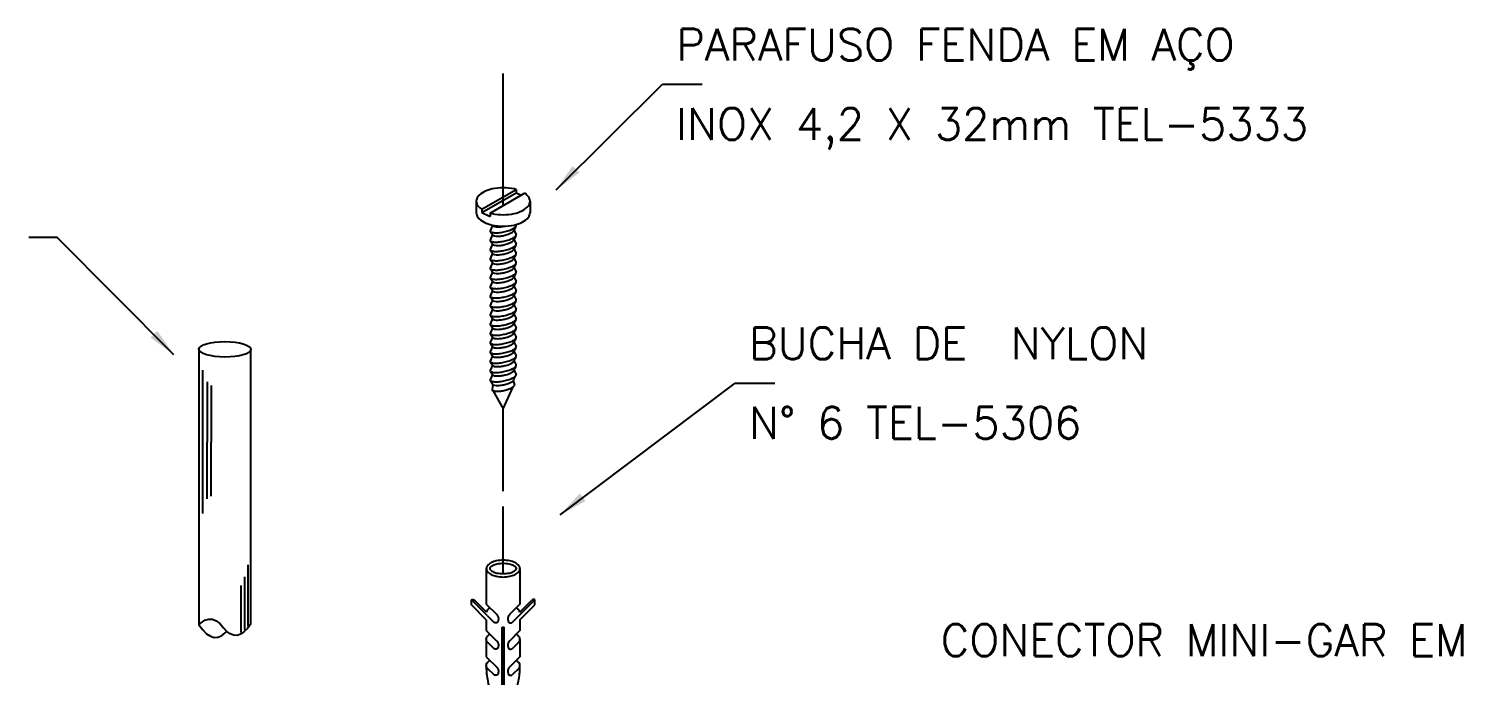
# Model space of a CAD drawing. Header units: millimetres. Extents: x -6439 to -6423.4, y -4426.4 to -4410.4.
# Drawn here: x -6432.43 to -6423.4, y -4414.49 to -4410.42 of the extents above; entities that cross this region are included whole.
import ezdxf

# ---------------------------------------------------------------- set-up
doc = ezdxf.new("R2010")
doc.units = ezdxf.units.MM
doc.header["$LTSCALE"] = 10
doc.linetypes.add('DASHDOT', pattern=[1, 0.5, -0.25, 0, -0.25])
doc.layers.add('Termotécnica', color=7, linetype='Continuous')
doc.styles.add('r80', font='romans.shx')

msp = doc.modelspace()

# ---------------------------------------------------------------- linework, layer by layer
at = {"layer": 'Termotécnica', "color": 1, "linetype": 'DASHDOT'}
for p, q in [((-6429.4412, -4411.5318), (-6429.4412, -4410.7013)), ((-6429.4412, -4413.3285), (-6429.4412, -4412.8111)), ((-6429.4412, -4413.8488), (-6429.4412, -4413.4251))]:
    msp.add_line(p, q, dxfattribs=at)
at = {"layer": 'Termotécnica', "color": 2}
for p, q in [((-6429.1079, -4411.4324), (-6428.4389, -4410.7677)), ((-6428.4389, -4410.7677), (-6428.1889, -4410.7677)), ((-6429.5756, -4411.5551), (-6429.3587, -4411.4299)), ((-6429.5756, -4411.576), (-6429.3587, -4411.4508)), ((-6429.5225, -4411.5787), (-6429.3056, -4411.4535)), ((-6429.3587, -4411.4299), (-6429.3587, -4411.4508)), ((-6429.3587, -4411.4508), (-6429.3261, -4411.4653)), ((-6429.6099, -4411.5043), (-6429.6099, -4411.5765)), ((-6429.5756, -4411.5551), (-6429.5756, -4411.576)), ((-6429.5756, -4411.576), (-6429.5225, -4411.5996)), ((-6429.5225, -4411.5787), (-6429.5225, -4411.5996)), ((-6429.2713, -4411.5043), (-6429.2713, -4411.5765)), ((-6429.5083, -4411.6561), (-6429.5233, -4411.6909)), ((-6429.3617, -4411.6644), (-6429.3736, -4411.6861)), ((-6432.2467, -4411.732), (-6432.4269, -4411.732)), ((-6431.5125, -4412.4705), (-6432.2467, -4411.732)), ((-6429.5083, -4411.7147), (-6429.5233, -4411.7495)), ((-6429.5083, -4411.7734), (-6429.5233, -4411.8081)), ((-6429.5195, -4411.6963), (-6429.5083, -4411.7147)), ((-6429.5195, -4411.7549), (-6429.5083, -4411.7734)), ((-6429.3736, -4411.6861), (-6429.3587, -4411.7146)), ((-6429.3617, -4411.7231), (-6429.3736, -4411.7448)), ((-6429.3736, -4411.7448), (-6429.3587, -4411.7732)), ((-6429.5083, -4411.832), (-6429.5233, -4411.8668)), ((-6429.5195, -4411.8136), (-6429.5083, -4411.832)), ((-6429.3617, -4411.7817), (-6429.3736, -4411.8034)), ((-6429.3736, -4411.8034), (-6429.3587, -4411.8318)), ((-6429.3617, -4411.8404), (-6429.3736, -4411.862)), ((-6429.3736, -4411.862), (-6429.3587, -4411.8905)), ((-6429.5083, -4411.8906), (-6429.5233, -4411.9254)), ((-6429.5083, -4411.9493), (-6429.5233, -4411.984)), ((-6429.5195, -4411.8722), (-6429.5083, -4411.8906)), ((-6429.5195, -4411.9309), (-6429.5083, -4411.9493)), ((-6429.3617, -4411.899), (-6429.3736, -4411.9207)), ((-6429.3736, -4411.9207), (-6429.3587, -4411.9491)), ((-6429.5083, -4412.0079), (-6429.5233, -4412.0427)), ((-6429.5195, -4411.9895), (-6429.5083, -4412.0079)), ((-6429.3617, -4411.9576), (-6429.3736, -4411.9793)), ((-6429.3736, -4411.9793), (-6429.3587, -4412.0077)), ((-6429.3617, -4412.0163), (-6429.3736, -4412.0379)), ((-6429.3736, -4412.0379), (-6429.3587, -4412.0664)), ((-6429.5083, -4412.0666), (-6429.5233, -4412.1013)), ((-6429.5083, -4412.1252), (-6429.5233, -4412.16)), ((-6429.5195, -4412.0481), (-6429.5083, -4412.0666)), ((-6429.5195, -4412.1068), (-6429.5083, -4412.1252)), ((-6429.3617, -4412.0749), (-6429.3736, -4412.0966)), ((-6429.3736, -4412.0966), (-6429.3587, -4412.125)), ((-6429.3617, -4412.1335), (-6429.3736, -4412.1552)), ((-6429.5083, -4412.1838), (-6429.5233, -4412.2186)), ((-6429.5195, -4412.1654), (-6429.5083, -4412.1838)), ((-6429.5195, -4412.224), (-6429.5083, -4412.2425)), ((-6429.3736, -4412.1552), (-6429.3587, -4412.1837)), ((-6429.3617, -4412.1922), (-6429.3736, -4412.2139)), ((-6429.3736, -4412.2139), (-6429.3587, -4412.2423)), ((-6429.5083, -4412.2425), (-6429.5233, -4412.2772)), ((-6429.5083, -4412.3011), (-6429.5233, -4412.3359)), ((-6429.5195, -4412.2827), (-6429.5083, -4412.3011)), ((-6429.3617, -4412.2508), (-6429.3736, -4412.2725)), ((-6429.3736, -4412.2725), (-6429.3587, -4412.3009)), ((-6429.3617, -4412.3095), (-6429.3736, -4412.3311)), ((-6429.5083, -4412.3597), (-6429.5233, -4412.3945)), ((-6429.5195, -4412.3413), (-6429.5083, -4412.3597)), ((-6429.5195, -4412.4), (-6429.5083, -4412.4184)), ((-6429.3736, -4412.3311), (-6429.3587, -4412.3596)), ((-6429.3617, -4412.3681), (-6429.3736, -4412.3898)), ((-6429.3736, -4412.3898), (-6429.3587, -4412.4182)), ((-6431.3559, -4412.4354), (-6431.3553, -4414.1711)), ((-6431.3553, -4412.4357), (-6431.3553, -4412.434)), ((-6431.0284, -4414.1639), (-6431.0284, -4412.4375)), ((-6429.5083, -4412.4184), (-6429.5233, -4412.4531)), ((-6429.5083, -4412.477), (-6429.5233, -4412.5118)), ((-6429.5195, -4412.4586), (-6429.5083, -4412.477)), ((-6429.3617, -4412.4267), (-6429.3736, -4412.4484)), ((-6429.3736, -4412.4484), (-6429.3587, -4412.4768)), ((-6429.3617, -4412.4854), (-6429.3736, -4412.507)), ((-6429.5083, -4412.5357), (-6429.5233, -4412.5704)), ((-6429.5195, -4412.5172), (-6429.5083, -4412.5357)), ((-6429.5195, -4412.5759), (-6429.5083, -4412.5943)), ((-6429.3736, -4412.507), (-6429.3587, -4412.5355)), ((-6429.3617, -4412.544), (-6429.3736, -4412.5657)), ((-6429.3736, -4412.5657), (-6429.3587, -4412.5941)), ((-6429.5083, -4412.5943), (-6429.5233, -4412.6291)), ((-6429.5204, -4412.6339), (-6429.5083, -4412.6545)), ((-6429.506, -4412.6584), (-6429.5106, -4412.6902)), ((-6429.441, -4412.8116), (-6429.3781, -4412.6728)), ((-6429.3777, -4412.6346), (-6429.3699, -4412.6603)), ((-6429.3736, -4412.6259), (-6429.3637, -4412.6047)), ((-6429.0824, -4413.4787), (-6427.9799, -4412.6491)), ((-6427.9799, -4412.6491), (-6427.7299, -4412.6491)), ((-6429.5057, -4412.6957), (-6429.441, -4412.8116)), ((-6429.5468, -4413.8168), (-6429.5468, -4414.0402)), ((-6429.3351, -4413.8168), (-6429.3351, -4414.0402)), ((-6429.5411, -4414.1124), (-6429.6409, -4414.0126)), ((-6429.6409, -4414.0459), (-6429.6409, -4414.0126)), ((-6429.5462, -4414.0907), (-6429.6219, -4414.015)), ((-6429.3408, -4414.1124), (-6429.241, -4414.0126)), ((-6429.3357, -4414.0907), (-6429.26, -4414.015)), ((-6429.241, -4414.0459), (-6429.241, -4414.0126)), ((-6429.5468, -4414.14), (-6429.6409, -4414.0459)), ((-6429.5468, -4414.0402), (-6429.4803, -4414.1067)), ((-6429.5411, -4414.1124), (-6429.4978, -4414.1557)), ((-6429.3351, -4414.0402), (-6429.4016, -4414.1067)), ((-6429.3408, -4414.1124), (-6429.3841, -4414.1557)), ((-6429.3351, -4414.14), (-6429.241, -4414.0459)), ((-6429.5468, -4414.14), (-6429.5468, -4414.2065)), ((-6429.5468, -4414.2065), (-6429.4783, -4414.275)), ((-6429.4468, -4414.1864), (-6429.4351, -4414.1864)), ((-6429.4468, -4414.6573), (-6429.4468, -4414.1864)), ((-6429.4351, -4414.6573), (-6429.4351, -4414.1864)), ((-6429.3351, -4414.2065), (-6429.4036, -4414.275)), ((-6429.3351, -4414.14), (-6429.3351, -4414.2065)), ((-6429.5468, -4414.2616), (-6429.5468, -4414.3718)), ((-6429.5411, -4414.2777), (-6429.4978, -4414.321)), ((-6429.3408, -4414.2777), (-6429.3841, -4414.321)), ((-6429.3351, -4414.2616), (-6429.3351, -4414.3718)), ((-6429.5468, -4414.3718), (-6429.4783, -4414.4402)), ((-6429.3351, -4414.3718), (-6429.4036, -4414.4402)), ((-6429.5411, -4414.4429), (-6429.4978, -4414.4862)), ((-6429.3408, -4414.4429), (-6429.3841, -4414.4862))]:
    msp.add_line(p, q, dxfattribs=at)
at = {"layer": 'Termotécnica', "color": 1}
for p, q in [((-6431.3302, -4413.0195), (-6431.3302, -4412.5683)), ((-6431.3045, -4412.6417), (-6431.3045, -4413.0209)), ((-6431.2792, -4412.6634), (-6431.2792, -4413.0209)), ((-6431.3302, -4413.4707), (-6431.3302, -4413.0195)), ((-6431.3045, -4413.3768), (-6431.3045, -4413.0209)), ((-6431.2792, -4413.3611), (-6431.2792, -4413.0209)), ((-6431.0469, -4413.7931), (-6431.0469, -4414.1799)), ((-6431.0899, -4414.2184), (-6431.0899, -4413.9227)), ((-6431.0676, -4413.8691), (-6431.0676, -4414.2019))]:
    msp.add_line(p, q, dxfattribs=at)
at = {"layer": 'Termotécnica', "color": 2}
for points in [[(-6429.3587, -4411.4299, 0.016409), (-6429.3721, -4411.4266, 0.051099), (-6429.4406, -4411.4196, 0.051099), (-6429.5091, -4411.4266, 0.064948), (-6429.5603, -4411.4444, 0.104203), (-6429.5996, -4411.4756, 0.174705), (-6429.6099, -4411.5043, 0.174705), (-6429.5996, -4411.533, 0.06738), (-6429.5756, -4411.5551, 0.064948)], [(-6429.2713, -4411.5043, 0.174705), (-6429.2816, -4411.4756, 0.06738), (-6429.3056, -4411.4535, 0.064948)], [(-6429.6099, -4411.5765, 0.174705), (-6429.5996, -4411.6052, 0.104203), (-6429.5603, -4411.6364, 0.064948), (-6429.5091, -4411.6541, 0.051099), (-6429.4406, -4411.6612, 0.051099), (-6429.3721, -4411.6541, 0.064948), (-6429.3209, -4411.6364, 0.104203), (-6429.2816, -4411.6052, 0.174705), (-6429.2713, -4411.5765, 0.174705)], [(-6429.5225, -4411.5787, 0.016409), (-6429.5091, -4411.582, 0.051099), (-6429.4406, -4411.589, 0.051099), (-6429.3721, -4411.582, 0.064948), (-6429.3209, -4411.5642, 0.104203), (-6429.2816, -4411.533, 0.174705), (-6429.2713, -4411.5043, 0.174705)], [(-6429.5462, -4414.0907, -0.122515), (-6429.5403, -4414.0785, -0.074458), (-6429.5236, -4414.0635, -0.064948)], [(-6429.3357, -4414.0907, 0.122515), (-6429.3416, -4414.0785, 0.074458), (-6429.3583, -4414.0635, 0.064948)], [(-6429.5468, -4414.2616, -0.174705), (-6429.5403, -4414.2437, -0.074458), (-6429.5236, -4414.2287, -0.064948)], [(-6429.5403, -4414.2796, -0.174705), (-6429.5468, -4414.2616, -0.174705)], [(-6429.5411, -4414.2777, -0.021127), (-6429.5426, -4414.2763, -0.170198)], [(-6429.3351, -4414.2616, 0.174705), (-6429.3416, -4414.2437, 0.074458), (-6429.3583, -4414.2287, 0.064948)], [(-6429.3416, -4414.2796, 0.174705), (-6429.3351, -4414.2616, 0.174705)], [(-6429.3408, -4414.2777, 0.021127), (-6429.3393, -4414.2763, 0.170198)], [(-6429.5468, -4414.4237, 0.005298), (-6429.5469, -4414.4337, 0.048405), (-6429.5381, -4414.5245, 0.062165), (-6429.5158, -4414.592, 0.102796), (-6429.4764, -4414.6443, 0.153617), (-6429.4468, -4414.6573, 0.181773)], [(-6429.5468, -4414.4269, -0.174705), (-6429.5403, -4414.409, -0.074458), (-6429.5236, -4414.3939, -0.064948)], [(-6429.5426, -4414.4416, -0.138405), (-6429.5468, -4414.4269, -0.174705)], [(-6429.5411, -4414.4429, -0.021127), (-6429.5426, -4414.4416, -0.170198)], [(-6429.4351, -4414.6573, 0.153617), (-6429.4055, -4414.6443, 0.102796), (-6429.3661, -4414.592, 0.062165), (-6429.3438, -4414.5245, 0.048405), (-6429.335, -4414.4337, 0.005298), (-6429.3351, -4414.4237, 0.062165)], [(-6429.3351, -4414.4269, 0.174705), (-6429.3416, -4414.409, 0.074458), (-6429.3583, -4414.3939, 0.064948)], [(-6429.3416, -4414.4448, 0.174705), (-6429.3351, -4414.4269, 0.174705)], [(-6429.3408, -4414.4429, 0.021127), (-6429.3393, -4414.4416, 0.170198)]]:
    msp.add_lwpolyline(points, format="xyb", dxfattribs=at)
at = {"layer": 'Termotécnica', "color": 1}
for points in [[(-6429.5233, -4411.6909, 0.24548), (-6429.5181, -4411.6971, 0.082009), (-6429.4956, -4411.7025, 0.04047), (-6429.4702, -4411.7023, 0.029714), (-6429.436, -4411.6971, 0.029714), (-6429.4026, -4411.6879, 0.04047), (-6429.3793, -4411.6778, 0.082009), (-6429.3609, -4411.6638, 0.24548), (-6429.3587, -4411.6559, 0.24548)], [(-6429.5083, -4411.6561, 0.24548), (-6429.5041, -4411.6612, 0.082009), (-6429.4856, -4411.6656, 0.04047), (-6429.4648, -4411.6654, 0.029714), (-6429.4368, -4411.6612, 0.000336), (-6429.4365, -4411.6611, 0.04047)], [(-6429.5233, -4411.7495, 0.24548), (-6429.5181, -4411.7558, 0.082009), (-6429.4956, -4411.7611, 0.04047), (-6429.4702, -4411.7609, 0.029714), (-6429.436, -4411.7557, 0.029714), (-6429.4026, -4411.7466, 0.04047), (-6429.3793, -4411.7364, 0.082009), (-6429.3609, -4411.7224, 0.24548), (-6429.3587, -4411.7146, 0.24548)], [(-6429.5233, -4411.8081, 0.24548), (-6429.5181, -4411.8144, 0.082009), (-6429.4956, -4411.8198, 0.04047), (-6429.4702, -4411.8195, 0.029714), (-6429.436, -4411.8144, 0.029714), (-6429.4026, -4411.8052, 0.04047), (-6429.3793, -4411.7951, 0.082009), (-6429.3609, -4411.781, 0.24548), (-6429.3587, -4411.7732, 0.24548)], [(-6429.5083, -4411.7147, 0.24548), (-6429.5041, -4411.7199, 0.082009), (-6429.4856, -4411.7243, 0.04047), (-6429.4648, -4411.7241, 0.029714), (-6429.4368, -4411.7198, 0.029714), (-6429.4095, -4411.7123, 0.04047), (-6429.3904, -4411.704, 0.082009), (-6429.3753, -4411.6925, 0.24548), (-6429.3736, -4411.6861, 0.24548)], [(-6429.5083, -4411.7734, 0.24548), (-6429.5041, -4411.7785, 0.082009), (-6429.4856, -4411.7829, 0.04047), (-6429.4648, -4411.7827, 0.029714), (-6429.4368, -4411.7785, 0.029714), (-6429.4095, -4411.771, 0.04047), (-6429.3904, -4411.7627, 0.082009), (-6429.3753, -4411.7512, 0.24548), (-6429.3736, -4411.7448, 0.24548)], [(-6429.5233, -4411.8668, 0.24548), (-6429.5181, -4411.873, 0.082009), (-6429.4956, -4411.8784, 0.04047), (-6429.4702, -4411.8782, 0.029714), (-6429.436, -4411.873, 0.029714), (-6429.4026, -4411.8638, 0.04047), (-6429.3793, -4411.8537, 0.082009), (-6429.3609, -4411.8397, 0.24548), (-6429.3587, -4411.8318, 0.24548)], [(-6429.5083, -4411.832, 0.24548), (-6429.5041, -4411.8371, 0.082009), (-6429.4856, -4411.8415, 0.04047), (-6429.4648, -4411.8413, 0.029714), (-6429.4368, -4411.8371, 0.029714), (-6429.4095, -4411.8296, 0.04047), (-6429.3904, -4411.8213, 0.082009), (-6429.3753, -4411.8098, 0.24548), (-6429.3736, -4411.8034, 0.24548)], [(-6429.5083, -4411.8906, 0.24548), (-6429.5041, -4411.8958, 0.082009), (-6429.4856, -4411.9002, 0.04047), (-6429.4648, -4411.9, 0.029714), (-6429.4368, -4411.8958, 0.029714), (-6429.4095, -4411.8882, 0.04047), (-6429.3904, -4411.88, 0.082009), (-6429.3753, -4411.8684, 0.24548), (-6429.3736, -4411.862, 0.24548)], [(-6429.5233, -4411.9254, 0.24548), (-6429.5181, -4411.9317, 0.082009), (-6429.4956, -4411.9371, 0.04047), (-6429.4702, -4411.9368, 0.029714), (-6429.436, -4411.9316, 0.029714), (-6429.4026, -4411.9225, 0.04047), (-6429.3793, -4411.9124, 0.082009), (-6429.3609, -4411.8983, 0.24548), (-6429.3587, -4411.8905, 0.24548)], [(-6429.5233, -4411.984, 0.24548), (-6429.5181, -4411.9903, 0.082009), (-6429.4956, -4411.9957, 0.04047), (-6429.4702, -4411.9955, 0.029714), (-6429.436, -4411.9903, 0.029714), (-6429.4026, -4411.9811, 0.04047), (-6429.3793, -4411.971, 0.082009), (-6429.3609, -4411.9569, 0.24548), (-6429.3587, -4411.9491, 0.24548)], [(-6429.5083, -4411.9493, 0.24548), (-6429.5041, -4411.9544, 0.082009), (-6429.4856, -4411.9588, 0.04047), (-6429.4648, -4411.9586, 0.029714), (-6429.4368, -4411.9544, 0.029714), (-6429.4095, -4411.9469, 0.04047), (-6429.3904, -4411.9386, 0.082009), (-6429.3753, -4411.9271, 0.24548), (-6429.3736, -4411.9207, 0.24548)], [(-6429.5233, -4412.0427, 0.24548), (-6429.5181, -4412.0489, 0.082009), (-6429.4956, -4412.0543, 0.04047), (-6429.4702, -4412.0541, 0.029714), (-6429.436, -4412.0489, 0.029714), (-6429.4026, -4412.0397, 0.04047), (-6429.3793, -4412.0296, 0.082009), (-6429.3609, -4412.0156, 0.24548), (-6429.3587, -4412.0077, 0.24548)], [(-6429.5083, -4412.0079, 0.24548), (-6429.5041, -4412.013, 0.082009), (-6429.4856, -4412.0175, 0.04047), (-6429.4648, -4412.0173, 0.029714), (-6429.4368, -4412.013, 0.029714), (-6429.4095, -4412.0055, 0.04047), (-6429.3904, -4411.9972, 0.082009), (-6429.3753, -4411.9857, 0.24548), (-6429.3736, -4411.9793, 0.24548)], [(-6429.5083, -4412.0666, 0.24548), (-6429.5041, -4412.0717, 0.082009), (-6429.4856, -4412.0761, 0.04047), (-6429.4648, -4412.0759, 0.029714), (-6429.4368, -4412.0717, 0.029714), (-6429.4095, -4412.0641, 0.04047), (-6429.3904, -4412.0559, 0.082009), (-6429.3753, -4412.0444, 0.24548), (-6429.3736, -4412.0379, 0.24548)], [(-6429.5233, -4412.1013, 0.24548), (-6429.5181, -4412.1076, 0.082009), (-6429.4956, -4412.113, 0.04047), (-6429.4702, -4412.1127, 0.029714), (-6429.436, -4412.1076, 0.029714), (-6429.4026, -4412.0984, 0.04047), (-6429.3793, -4412.0883, 0.082009), (-6429.3609, -4412.0742, 0.24548), (-6429.3587, -4412.0664, 0.24548)], [(-6429.5233, -4412.16, 0.24548), (-6429.5181, -4412.1662, 0.082009), (-6429.4956, -4412.1716, 0.04047), (-6429.4702, -4412.1714, 0.029714), (-6429.436, -4412.1662, 0.029714), (-6429.4026, -4412.157, 0.04047), (-6429.3793, -4412.1469, 0.082009), (-6429.3609, -4412.1328, 0.24548), (-6429.3587, -4412.125, 0.24548)], [(-6429.5083, -4412.1252, 0.24548), (-6429.5041, -4412.1303, 0.082009), (-6429.4856, -4412.1347, 0.04047), (-6429.4648, -4412.1345, 0.029714), (-6429.4368, -4412.1303, 0.029714), (-6429.4095, -4412.1228, 0.04047), (-6429.3904, -4412.1145, 0.082009), (-6429.3753, -4412.103, 0.24548), (-6429.3736, -4412.0966, 0.24548)], [(-6429.5233, -4412.2186, 0.24548), (-6429.5181, -4412.2249, 0.082009), (-6429.4956, -4412.2302, 0.04047), (-6429.4702, -4412.23, 0.029714), (-6429.436, -4412.2248, 0.029714), (-6429.4026, -4412.2156, 0.04047), (-6429.3793, -4412.2055, 0.082009), (-6429.3609, -4412.1915, 0.24548), (-6429.3587, -4412.1837, 0.24548)], [(-6429.5083, -4412.1838, 0.24548), (-6429.5041, -4412.189, 0.082009), (-6429.4856, -4412.1934, 0.04047), (-6429.4648, -4412.1932, 0.029714), (-6429.4368, -4412.1889, 0.029714), (-6429.4095, -4412.1814, 0.04047), (-6429.3904, -4412.1731, 0.082009), (-6429.3753, -4412.1616, 0.24548), (-6429.3736, -4412.1552, 0.24548)], [(-6429.5083, -4412.2425, 0.24548), (-6429.5041, -4412.2476, 0.082009), (-6429.4856, -4412.252, 0.04047), (-6429.4648, -4412.2518, 0.029714), (-6429.4368, -4412.2476, 0.029714), (-6429.4095, -4412.2401, 0.04047), (-6429.3904, -4412.2318, 0.082009), (-6429.3753, -4412.2203, 0.24548), (-6429.3736, -4412.2139, 0.24548)], [(-6429.5233, -4412.2772, 0.24548), (-6429.5181, -4412.2835, 0.082009), (-6429.4956, -4412.2889, 0.04047), (-6429.4702, -4412.2886, 0.029714), (-6429.436, -4412.2835, 0.029714), (-6429.4026, -4412.2743, 0.04047), (-6429.3793, -4412.2642, 0.082009), (-6429.3609, -4412.2501, 0.24548), (-6429.3587, -4412.2423, 0.24548)], [(-6429.5233, -4412.3359, 0.24548), (-6429.5181, -4412.3421, 0.082009), (-6429.4956, -4412.3475, 0.04047), (-6429.4702, -4412.3473, 0.029714), (-6429.436, -4412.3421, 0.029714), (-6429.4026, -4412.3329, 0.04047), (-6429.3793, -4412.3228, 0.082009), (-6429.3609, -4412.3088, 0.24548), (-6429.3587, -4412.3009, 0.24548)], [(-6429.5083, -4412.3011, 0.24548), (-6429.5041, -4412.3062, 0.082009), (-6429.4856, -4412.3106, 0.04047), (-6429.4648, -4412.3104, 0.029714), (-6429.4368, -4412.3062, 0.029714), (-6429.4095, -4412.2987, 0.04047), (-6429.3904, -4412.2904, 0.082009), (-6429.3753, -4412.2789, 0.24548), (-6429.3736, -4412.2725, 0.24548)], [(-6429.5233, -4412.3945, 0.24548), (-6429.5181, -4412.4008, 0.082009), (-6429.4956, -4412.4062, 0.04047), (-6429.4702, -4412.4059, 0.029714), (-6429.436, -4412.4007, 0.029714), (-6429.4026, -4412.3916, 0.04047), (-6429.3793, -4412.3814, 0.082009), (-6429.3609, -4412.3674, 0.24548), (-6429.3587, -4412.3596, 0.24548)], [(-6429.5083, -4412.3597, 0.24548), (-6429.5041, -4412.3649, 0.082009), (-6429.4856, -4412.3693, 0.04047), (-6429.4648, -4412.3691, 0.029714), (-6429.4368, -4412.3649, 0.029714), (-6429.4095, -4412.3573, 0.04047), (-6429.3904, -4412.349, 0.082009), (-6429.3753, -4412.3375, 0.24548), (-6429.3736, -4412.3311, 0.24548)], [(-6429.5083, -4412.4184, 0.24548), (-6429.5041, -4412.4235, 0.082009), (-6429.4856, -4412.4279, 0.04047), (-6429.4648, -4412.4277, 0.029714), (-6429.4368, -4412.4235, 0.029714), (-6429.4095, -4412.416, 0.04047), (-6429.3904, -4412.4077, 0.082009), (-6429.3753, -4412.3962, 0.24548), (-6429.3736, -4412.3898, 0.24548)], [(-6429.5233, -4412.4531, 0.24548), (-6429.5181, -4412.4594, 0.082009), (-6429.4956, -4412.4648, 0.04047), (-6429.4702, -4412.4645, 0.029714), (-6429.436, -4412.4594, 0.029714), (-6429.4026, -4412.4502, 0.04047), (-6429.3793, -4412.4401, 0.082009), (-6429.3609, -4412.426, 0.24548), (-6429.3587, -4412.4182, 0.24548)], [(-6429.5233, -4412.5118, 0.24548), (-6429.5181, -4412.518, 0.082009), (-6429.4956, -4412.5234, 0.04047), (-6429.4702, -4412.5232, 0.029714), (-6429.436, -4412.518, 0.029714), (-6429.4026, -4412.5088, 0.04047), (-6429.3793, -4412.4987, 0.082009), (-6429.3609, -4412.4847, 0.24548), (-6429.3587, -4412.4768, 0.24548)], [(-6429.5083, -4412.477, 0.24548), (-6429.5041, -4412.4821, 0.082009), (-6429.4856, -4412.4866, 0.04047), (-6429.4648, -4412.4864, 0.029714), (-6429.4368, -4412.4821, 0.029714), (-6429.4095, -4412.4746, 0.04047), (-6429.3904, -4412.4663, 0.082009), (-6429.3753, -4412.4548, 0.24548), (-6429.3736, -4412.4484, 0.24548)], [(-6429.5233, -4412.5704, 0.24548), (-6429.5181, -4412.5767, 0.082009), (-6429.4956, -4412.5821, 0.04047), (-6429.4702, -4412.5818, 0.029714), (-6429.436, -4412.5767, 0.029714), (-6429.4026, -4412.5675, 0.04047), (-6429.3793, -4412.5574, 0.082009), (-6429.3609, -4412.5433, 0.24548), (-6429.3587, -4412.5355, 0.24548)], [(-6429.5083, -4412.5357, 0.24548), (-6429.5041, -4412.5408, 0.082009), (-6429.4856, -4412.5452, 0.04047), (-6429.4648, -4412.545, 0.029714), (-6429.4368, -4412.5408, 0.029714), (-6429.4095, -4412.5332, 0.04047), (-6429.3904, -4412.525, 0.082009), (-6429.3753, -4412.5135, 0.24548), (-6429.3736, -4412.507, 0.24548)], [(-6429.5083, -4412.5943, 0.24548), (-6429.5041, -4412.5994, 0.082009), (-6429.4856, -4412.6038, 0.04047), (-6429.4648, -4412.6036, 0.029714), (-6429.4368, -4412.5994, 0.029714), (-6429.4095, -4412.5919, 0.04047), (-6429.3904, -4412.5836, 0.082009), (-6429.3753, -4412.5721, 0.24548), (-6429.3736, -4412.5657, 0.24548)], [(-6429.5233, -4412.6291, 0.24548), (-6429.5181, -4412.6353, 0.082009), (-6429.4956, -4412.6407, 0.04047), (-6429.4702, -4412.6405, 0.029714), (-6429.436, -4412.6353, 0.029714), (-6429.4026, -4412.6261, 0.04047), (-6429.3793, -4412.616, 0.082009), (-6429.3609, -4412.6019, 0.24548), (-6429.3587, -4412.5941, 0.24548)], [(-6429.5106, -4412.6902, 0.24548), (-6429.5062, -4412.6955, 0.082009), (-6429.487, -4412.7001, 0.04047), (-6429.4652, -4412.6999, 0.029714), (-6429.436, -4412.6955, 0.029714), (-6429.4074, -4412.6876, 0.04047), (-6429.3875, -4412.679, 0.082009), (-6429.3718, -4412.667, 0.24548), (-6429.3699, -4412.6603, 0.24548)], [(-6429.5083, -4412.6545, 0.24548), (-6429.5041, -4412.6596, 0.082009), (-6429.4856, -4412.664, 0.04047), (-6429.4648, -4412.6638, 0.029714), (-6429.4368, -4412.6596, 0.029714), (-6429.4095, -4412.6521, 0.04047), (-6429.3904, -4412.6438, 0.082009), (-6429.3753, -4412.6323, 0.24548), (-6429.3736, -4412.6259, 0.24548)]]:
    msp.add_lwpolyline(points, format="xyb", dxfattribs=at)
at = {"layer": 'Termotécnica', "color": 2}
for points in [[(-6429.3351, -4413.8168, 0.174705), (-6429.3416, -4413.7989, 0.104203), (-6429.3661, -4413.7794, 0.064948), (-6429.3981, -4413.7683, 0.051099), (-6429.441, -4413.7639, 0.051099), (-6429.4838, -4413.7683, 0.064948), (-6429.5158, -4413.7794, 0.104203), (-6429.5403, -4413.7989, 0.174705), (-6429.5468, -4413.8168, 0.174705), (-6429.5403, -4413.8347, 0.104203), (-6429.5158, -4413.8542, 0.064948), (-6429.4838, -4413.8653, 0.051099), (-6429.441, -4413.8697, 0.051099), (-6429.3981, -4413.8653, 0.064948), (-6429.3661, -4413.8542, 0.104203), (-6429.3416, -4413.8347, 0.174705)], [(-6429.3563, -4413.8168, 0.174705), (-6429.3579, -4413.8124, 0.104203), (-6429.3756, -4413.7983, 0.064948), (-6429.4024, -4413.789, 0.051099), (-6429.441, -4413.785, 0.051099), (-6429.4795, -4413.789, 0.064948), (-6429.5063, -4413.7983, 0.104203), (-6429.524, -4413.8124, 0.174705), (-6429.5256, -4413.8168, 0.174705), (-6429.524, -4413.8212, 0.104203), (-6429.5063, -4413.8353, 0.064948), (-6429.4795, -4413.8446, 0.051099), (-6429.441, -4413.8485, 0.051099), (-6429.4024, -4413.8446, 0.064948), (-6429.3756, -4413.8353, 0.104203), (-6429.3579, -4413.8212, 0.174705)]]:
    msp.add_lwpolyline(points, format="xyb", close=True, dxfattribs=at)
for points in [[(-6429.6409, -4414.0126), (-6429.6361, -4414.0107), (-6429.6289, -4414.0116), (-6429.6219, -4414.015)], [(-6429.241, -4414.0126), (-6429.2458, -4414.0107), (-6429.253, -4414.0116), (-6429.26, -4414.015)], [(-6429.4803, -4414.1067), (-6429.4789, -4414.1089), (-6429.4777, -4414.1108), (-6429.4766, -4414.1125), (-6429.4758, -4414.1141), (-6429.475, -4414.1155), (-6429.4744, -4414.1168), (-6429.4738, -4414.1179), (-6429.4733, -4414.119), (-6429.4729, -4414.12), (-6429.4726, -4414.1209), (-6429.4723, -4414.1218), (-6429.472, -4414.1226), (-6429.4718, -4414.1234), (-6429.4716, -4414.1242), (-6429.4714, -4414.125), (-6429.4713, -4414.1258), (-6429.4711, -4414.1266), (-6429.471, -4414.1275), (-6429.4709, -4414.1284), (-6429.4708, -4414.1293), (-6429.4707, -4414.1302), (-6429.4707, -4414.1312), (-6429.4706, -4414.1322), (-6429.4707, -4414.1331), (-6429.4707, -4414.1342), (-6429.4708, -4414.1352), (-6429.4709, -4414.1362), (-6429.471, -4414.1372), (-6429.4711, -4414.1382), (-6429.4712, -4414.1392), (-6429.4714, -4414.1402), (-6429.4715, -4414.1412), (-6429.4717, -4414.1421), (-6429.4718, -4414.1431), (-6429.472, -4414.144), (-6429.4721, -4414.1449), (-6429.4723, -4414.1458), (-6429.4725, -4414.1467), (-6429.4727, -4414.1475), (-6429.473, -4414.1483), (-6429.4732, -4414.1492), (-6429.4735, -4414.1499), (-6429.4738, -4414.1507), (-6429.4742, -4414.1514), (-6429.4745, -4414.1521), (-6429.4749, -4414.1528), (-6429.4753, -4414.1534), (-6429.4757, -4414.154), (-6429.4761, -4414.1545), (-6429.4766, -4414.155), (-6429.477, -4414.1554), (-6429.4775, -4414.1558), (-6429.478, -4414.1562), (-6429.4785, -4414.1565), (-6429.479, -4414.1567), (-6429.4796, -4414.157), (-6429.4801, -4414.1572), (-6429.4806, -4414.1574), (-6429.4812, -4414.1575), (-6429.4818, -4414.1577), (-6429.4825, -4414.1578), (-6429.4832, -4414.1579), (-6429.484, -4414.158), (-6429.4849, -4414.1581), (-6429.4859, -4414.1581), (-6429.4871, -4414.1582), (-6429.4883, -4414.1582), (-6429.4898, -4414.158), (-6429.4914, -4414.1577), (-6429.4933, -4414.1573), (-6429.4954, -4414.1566), (-6429.4978, -4414.1557)], [(-6429.4016, -4414.1067), (-6429.403, -4414.1089), (-6429.4042, -4414.1108), (-6429.4053, -4414.1125), (-6429.4062, -4414.1141), (-6429.4069, -4414.1155), (-6429.4076, -4414.1168), (-6429.4081, -4414.1179), (-6429.4086, -4414.119), (-6429.409, -4414.12), (-6429.4093, -4414.1209), (-6429.4096, -4414.1218), (-6429.4099, -4414.1226), (-6429.4101, -4414.1234), (-6429.4103, -4414.1242), (-6429.4105, -4414.125), (-6429.4107, -4414.1258), (-6429.4108, -4414.1266), (-6429.4109, -4414.1275), (-6429.411, -4414.1284), (-6429.4111, -4414.1293), (-6429.4112, -4414.1302), (-6429.4112, -4414.1312), (-6429.4113, -4414.1322), (-6429.4113, -4414.1331), (-6429.4112, -4414.1342), (-6429.4111, -4414.1352), (-6429.4111, -4414.1362), (-6429.4109, -4414.1372), (-6429.4108, -4414.1382), (-6429.4107, -4414.1392), (-6429.4105, -4414.1402), (-6429.4104, -4414.1412), (-6429.4102, -4414.1421), (-6429.4101, -4414.1431), (-6429.4099, -4414.144), (-6429.4098, -4414.1449), (-6429.4096, -4414.1458), (-6429.4094, -4414.1467), (-6429.4092, -4414.1475), (-6429.4089, -4414.1483), (-6429.4087, -4414.1492), (-6429.4084, -4414.1499), (-6429.4081, -4414.1507), (-6429.4077, -4414.1514), (-6429.4074, -4414.1521), (-6429.407, -4414.1528), (-6429.4066, -4414.1534), (-6429.4062, -4414.154), (-6429.4058, -4414.1545), (-6429.4053, -4414.155), (-6429.4049, -4414.1554), (-6429.4044, -4414.1558), (-6429.4039, -4414.1562), (-6429.4034, -4414.1565), (-6429.4029, -4414.1567), (-6429.4024, -4414.157), (-6429.4018, -4414.1572), (-6429.4013, -4414.1574), (-6429.4007, -4414.1575), (-6429.4001, -4414.1577), (-6429.3994, -4414.1578), (-6429.3987, -4414.1579), (-6429.3979, -4414.158), (-6429.397, -4414.1581), (-6429.396, -4414.1581), (-6429.3949, -4414.1582), (-6429.3936, -4414.1582), (-6429.3921, -4414.158), (-6429.3905, -4414.1577), (-6429.3886, -4414.1573), (-6429.3865, -4414.1566), (-6429.3841, -4414.1557)], [(-6431.3553, -4414.1711), (-6431.3417, -4414.1575), (-6431.3179, -4414.1419), (-6431.2941, -4414.1346), (-6431.2705, -4414.1356), (-6431.2471, -4414.145), (-6431.2237, -4414.1627), (-6431.2005, -4414.1888)], [(-6431.3553, -4414.1711), (-6431.3312, -4414.2033), (-6431.3073, -4414.2273), (-6431.2834, -4414.2429), (-6431.2597, -4414.2502), (-6431.2361, -4414.2491), (-6431.2126, -4414.2397), (-6431.1893, -4414.222), (-6431.18, -4414.2116)], [(-6431.0284, -4414.1639), (-6431.0504, -4414.1935), (-6431.0723, -4414.2155), (-6431.094, -4414.23), (-6431.1156, -4414.2369), (-6431.1371, -4414.2362), (-6431.1583, -4414.228), (-6431.1795, -4414.2122), (-6431.2005, -4414.1888)], [(-6429.4803, -4414.272), (-6429.4789, -4414.2741), (-6429.4777, -4414.276), (-6429.4766, -4414.2778), (-6429.4758, -4414.2793), (-6429.475, -4414.2808), (-6429.4744, -4414.282), (-6429.4738, -4414.2832), (-6429.4733, -4414.2843), (-6429.4729, -4414.2852), (-6429.4726, -4414.2862), (-6429.4723, -4414.287), (-6429.472, -4414.2878), (-6429.4718, -4414.2886), (-6429.4716, -4414.2894), (-6429.4714, -4414.2902), (-6429.4713, -4414.291), (-6429.4711, -4414.2919), (-6429.471, -4414.2927), (-6429.4709, -4414.2936), (-6429.4708, -4414.2945), (-6429.4707, -4414.2955), (-6429.4707, -4414.2964), (-6429.4706, -4414.2974), (-6429.4707, -4414.2984), (-6429.4707, -4414.2994), (-6429.4708, -4414.3004), (-6429.4709, -4414.3014), (-6429.471, -4414.3024), (-6429.4711, -4414.3034), (-6429.4712, -4414.3044), (-6429.4714, -4414.3054), (-6429.4715, -4414.3064), (-6429.4717, -4414.3074), (-6429.4718, -4414.3083), (-6429.472, -4414.3092), (-6429.4721, -4414.3102), (-6429.4723, -4414.311), (-6429.4725, -4414.3119), (-6429.4727, -4414.3128), (-6429.473, -4414.3136), (-6429.4732, -4414.3144), (-6429.4735, -4414.3152), (-6429.4738, -4414.316), (-6429.4742, -4414.3167), (-6429.4745, -4414.3174), (-6429.4749, -4414.318), (-6429.4753, -4414.3187), (-6429.4757, -4414.3192), (-6429.4761, -4414.3198), (-6429.4766, -4414.3202), (-6429.477, -4414.3207), (-6429.4775, -4414.321), (-6429.478, -4414.3214), (-6429.4785, -4414.3217), (-6429.479, -4414.322), (-6429.4796, -4414.3222), (-6429.4801, -4414.3224), (-6429.4806, -4414.3226), (-6429.4812, -4414.3228), (-6429.4818, -4414.3229), (-6429.4825, -4414.323), (-6429.4832, -4414.3231), (-6429.484, -4414.3232), (-6429.4849, -4414.3233), (-6429.4859, -4414.3234), (-6429.4871, -4414.3234), (-6429.4883, -4414.3234), (-6429.4898, -4414.3233), (-6429.4914, -4414.323), (-6429.4933, -4414.3225), (-6429.4954, -4414.3219), (-6429.4978, -4414.321)], [(-6429.4016, -4414.272), (-6429.403, -4414.2741), (-6429.4042, -4414.276), (-6429.4053, -4414.2778), (-6429.4062, -4414.2793), (-6429.4069, -4414.2808), (-6429.4076, -4414.282), (-6429.4081, -4414.2832), (-6429.4086, -4414.2843), (-6429.409, -4414.2852), (-6429.4093, -4414.2862), (-6429.4096, -4414.287), (-6429.4099, -4414.2878), (-6429.4101, -4414.2886), (-6429.4103, -4414.2894), (-6429.4105, -4414.2902), (-6429.4107, -4414.291), (-6429.4108, -4414.2919), (-6429.4109, -4414.2927), (-6429.411, -4414.2936), (-6429.4111, -4414.2945), (-6429.4112, -4414.2955), (-6429.4112, -4414.2964), (-6429.4113, -4414.2974), (-6429.4113, -4414.2984), (-6429.4112, -4414.2994), (-6429.4111, -4414.3004), (-6429.4111, -4414.3014), (-6429.4109, -4414.3024), (-6429.4108, -4414.3034), (-6429.4107, -4414.3044), (-6429.4105, -4414.3054), (-6429.4104, -4414.3064), (-6429.4102, -4414.3074), (-6429.4101, -4414.3083), (-6429.4099, -4414.3092), (-6429.4098, -4414.3102), (-6429.4096, -4414.311), (-6429.4094, -4414.3119), (-6429.4092, -4414.3128), (-6429.4089, -4414.3136), (-6429.4087, -4414.3144), (-6429.4084, -4414.3152), (-6429.4081, -4414.316), (-6429.4077, -4414.3167), (-6429.4074, -4414.3174), (-6429.407, -4414.318), (-6429.4066, -4414.3187), (-6429.4062, -4414.3192), (-6429.4058, -4414.3198), (-6429.4053, -4414.3202), (-6429.4049, -4414.3207), (-6429.4044, -4414.321), (-6429.4039, -4414.3214), (-6429.4034, -4414.3217), (-6429.4029, -4414.322), (-6429.4024, -4414.3222), (-6429.4018, -4414.3224), (-6429.4013, -4414.3226), (-6429.4007, -4414.3228), (-6429.4001, -4414.3229), (-6429.3994, -4414.323), (-6429.3987, -4414.3231), (-6429.3979, -4414.3232), (-6429.397, -4414.3233), (-6429.396, -4414.3234), (-6429.3949, -4414.3234), (-6429.3936, -4414.3234), (-6429.3921, -4414.3233), (-6429.3905, -4414.323), (-6429.3886, -4414.3225), (-6429.3865, -4414.3219), (-6429.3841, -4414.321)], [(-6429.4803, -4414.4372), (-6429.4789, -4414.4394), (-6429.4777, -4414.4413), (-6429.4766, -4414.443), (-6429.4758, -4414.4446), (-6429.475, -4414.446), (-6429.4744, -4414.4473), (-6429.4738, -4414.4484), (-6429.4733, -4414.4495), (-6429.4729, -4414.4505), (-6429.4726, -4414.4514), (-6429.4723, -4414.4523), (-6429.472, -4414.4531), (-6429.4718, -4414.4539), (-6429.4716, -4414.4547), (-6429.4714, -4414.4555), (-6429.4713, -4414.4563), (-6429.4711, -4414.4571), (-6429.471, -4414.458), (-6429.4709, -4414.4589), (-6429.4708, -4414.4598), (-6429.4707, -4414.4607), (-6429.4707, -4414.4617), (-6429.4706, -4414.4626), (-6429.4707, -4414.4636), (-6429.4707, -4414.4646), (-6429.4708, -4414.4656), (-6429.4709, -4414.4667), (-6429.471, -4414.4677), (-6429.4711, -4414.4687), (-6429.4712, -4414.4697), (-6429.4714, -4414.4707), (-6429.4715, -4414.4717), (-6429.4717, -4414.4726), (-6429.4718, -4414.4736), (-6429.472, -4414.4745), (-6429.4721, -4414.4754), (-6429.4723, -4414.4763), (-6429.4725, -4414.4772), (-6429.4727, -4414.478), (-6429.473, -4414.4788), (-6429.4732, -4414.4796), (-6429.4735, -4414.4804), (-6429.4738, -4414.4812), (-6429.4742, -4414.4819), (-6429.4745, -4414.4826), (-6429.4749, -4414.4833), (-6429.4753, -4414.4839), (-6429.4757, -4414.4845), (-6429.4761, -4414.485), (-6429.4766, -4414.4855), (-6429.477, -4414.4859), (-6429.4775, -4414.4863), (-6429.478, -4414.4866), (-6429.4785, -4414.4869), (-6429.479, -4414.4872), (-6429.4796, -4414.4875), (-6429.4801, -4414.4877), (-6429.4806, -4414.4878), (-6429.4812, -4414.488), (-6429.4818, -4414.4881), (-6429.4825, -4414.4883), (-6429.4832, -4414.4884), (-6429.484, -4414.4885), (-6429.4849, -4414.4886), (-6429.4859, -4414.4886), (-6429.4871, -4414.4887), (-6429.4883, -4414.4886), (-6429.4898, -4414.4885), (-6429.4914, -4414.4882), (-6429.4933, -4414.4878), (-6429.4954, -4414.4871), (-6429.4978, -4414.4862)], [(-6429.4016, -4414.4372), (-6429.403, -4414.4394), (-6429.4042, -4414.4413), (-6429.4053, -4414.443), (-6429.4062, -4414.4446), (-6429.4069, -4414.446), (-6429.4076, -4414.4473), (-6429.4081, -4414.4484), (-6429.4086, -4414.4495), (-6429.409, -4414.4505), (-6429.4093, -4414.4514), (-6429.4096, -4414.4523), (-6429.4099, -4414.4531), (-6429.4101, -4414.4539), (-6429.4103, -4414.4547), (-6429.4105, -4414.4555), (-6429.4107, -4414.4563), (-6429.4108, -4414.4571), (-6429.4109, -4414.458), (-6429.411, -4414.4589), (-6429.4111, -4414.4598), (-6429.4112, -4414.4607), (-6429.4112, -4414.4617), (-6429.4113, -4414.4626), (-6429.4113, -4414.4636), (-6429.4112, -4414.4646), (-6429.4111, -4414.4656), (-6429.4111, -4414.4667), (-6429.4109, -4414.4677), (-6429.4108, -4414.4687), (-6429.4107, -4414.4697), (-6429.4105, -4414.4707), (-6429.4104, -4414.4717), (-6429.4102, -4414.4726), (-6429.4101, -4414.4736), (-6429.4099, -4414.4745), (-6429.4098, -4414.4754), (-6429.4096, -4414.4763), (-6429.4094, -4414.4772), (-6429.4092, -4414.478), (-6429.4089, -4414.4788), (-6429.4087, -4414.4796), (-6429.4084, -4414.4804), (-6429.4081, -4414.4812), (-6429.4077, -4414.4819), (-6429.4074, -4414.4826), (-6429.407, -4414.4833), (-6429.4066, -4414.4839), (-6429.4062, -4414.4845), (-6429.4058, -4414.485), (-6429.4053, -4414.4855), (-6429.4049, -4414.4859), (-6429.4044, -4414.4863), (-6429.4039, -4414.4866), (-6429.4034, -4414.4869), (-6429.4029, -4414.4872), (-6429.4024, -4414.4875), (-6429.4018, -4414.4877), (-6429.4013, -4414.4878), (-6429.4007, -4414.488), (-6429.4001, -4414.4881), (-6429.3994, -4414.4883), (-6429.3987, -4414.4884), (-6429.3979, -4414.4885), (-6429.397, -4414.4886), (-6429.396, -4414.4886), (-6429.3949, -4414.4887), (-6429.3936, -4414.4886), (-6429.3921, -4414.4885), (-6429.3905, -4414.4882), (-6429.3886, -4414.4878), (-6429.3865, -4414.4871), (-6429.3841, -4414.4862)]]:
    msp.add_lwpolyline(points, dxfattribs=at)
msp.add_ellipse((-6431.1922, -4412.4365), major_axis=(-0.1637, 0.001), ratio=0.297857, dxfattribs=at)
for points in [[(-6429.0038, -4411.2823), (-6428.9607, -4411.3242), (-6429.1079, -4411.4324)], [(-6431.6173, -4412.3209), (-6431.6601, -4412.3629), (-6431.5125, -4412.4705)], [(-6428.9587, -4413.3442), (-6428.9218, -4413.3916), (-6429.0824, -4413.4787)]]:
    msp.add_solid(points, dxfattribs=at)

# ---------------------------------------------------------------- texts
at = {"layer": 'Termotécnica', "color": 2, "style": 'r80'}
for s, p in [('PARAFUSO FENDA EM AÇO', (-6428.3512, -4410.6181)), ('INOX 4,2 X 32mm TEL-5333', (-6428.3519, -4411.1179)), ('BUCHA DE  NYLON', (-6427.8924, -4412.499)), ('N%%D 6 TEL-5306', (-6427.893, -4412.9994)), ('CONECTOR MINI-GAR EM', (-6426.687, -4414.367))]:
    msp.add_text(s, height=0.2, dxfattribs=at).set_placement(p)

doc.saveas('drawing.dxf')
